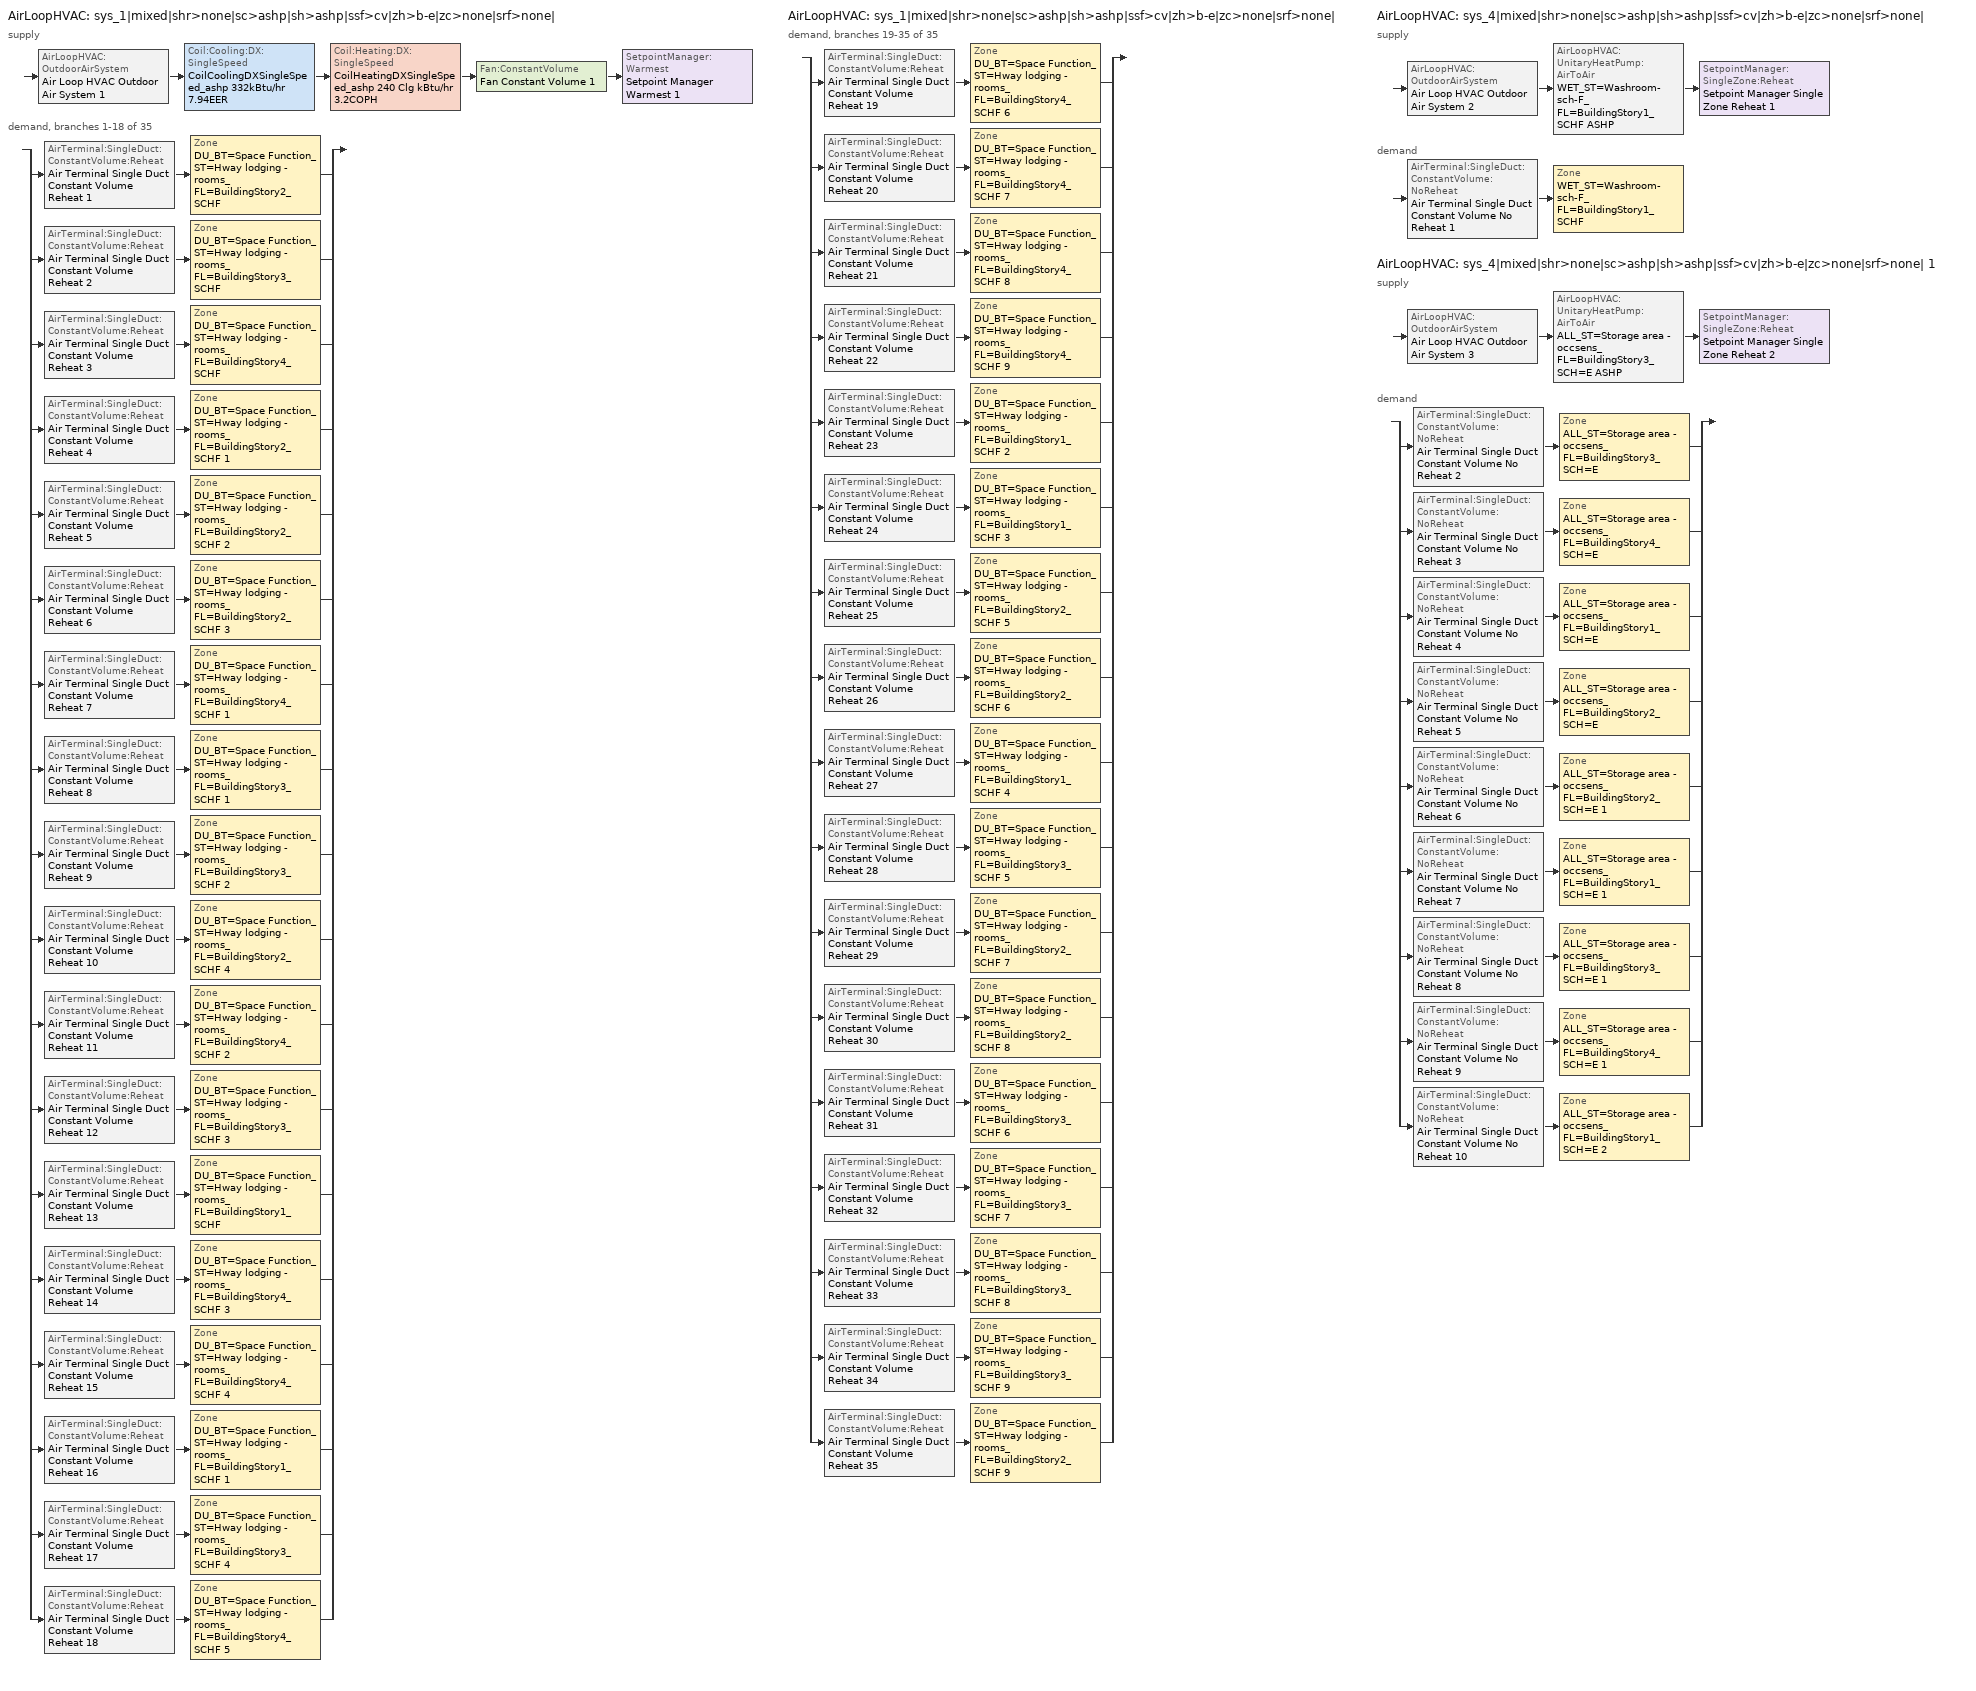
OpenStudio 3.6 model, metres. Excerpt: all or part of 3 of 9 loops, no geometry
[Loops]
AirLoopHVAC 'sys_1|mixed|shr>none|sc>ashp|sh>ashp|ssf>cv|zh>b-e|zc>none|srf>none|'
 supply: AirLoopHVAC:OutdoorAirSystem 'Air Loop HVAC Outdoor Air System 1' > Coil:Cooling:DX:SingleSpeed 'CoilCoolingDXSingleSpeed_ashp 332kBtu/hr 7.94EER' > Coil:Heating:DX:SingleSpeed 'CoilHeatingDXSingleSpeed_ashp 240 Clg kBtu/hr 3.2COPH' > Fan:ConstantVolume 'Fan Constant Volume 1' > SetpointManager:Warmest 'Setpoint Manager Warmest 1'
 demand, branches 1-18 of 35: split
  | AirTerminal:SingleDuct:ConstantVolume:Reheat 'Air Terminal Single Duct Constant Volume Reheat 1' > Zone 'DU_BT=Space Function_ST=Hway lodging - rooms_FL=BuildingStory2_SCHF'
  | AirTerminal:SingleDuct:ConstantVolume:Reheat 'Air Terminal Single Duct Constant Volume Reheat 2' > Zone 'DU_BT=Space Function_ST=Hway lodging - rooms_FL=BuildingStory3_SCHF'
  | AirTerminal:SingleDuct:ConstantVolume:Reheat 'Air Terminal Single Duct Constant Volume Reheat 3' > Zone 'DU_BT=Space Function_ST=Hway lodging - rooms_FL=BuildingStory4_SCHF'
  | AirTerminal:SingleDuct:ConstantVolume:Reheat 'Air Terminal Single Duct Constant Volume Reheat 4' > Zone 'DU_BT=Space Function_ST=Hway lodging - rooms_FL=BuildingStory2_SCHF 1'
  | AirTerminal:SingleDuct:ConstantVolume:Reheat 'Air Terminal Single Duct Constant Volume Reheat 5' > Zone 'DU_BT=Space Function_ST=Hway lodging - rooms_FL=BuildingStory2_SCHF 2'
  | AirTerminal:SingleDuct:ConstantVolume:Reheat 'Air Terminal Single Duct Constant Volume Reheat 6' > Zone 'DU_BT=Space Function_ST=Hway lodging - rooms_FL=BuildingStory2_SCHF 3'
  | AirTerminal:SingleDuct:ConstantVolume:Reheat 'Air Terminal Single Duct Constant Volume Reheat 7' > Zone 'DU_BT=Space Function_ST=Hway lodging - rooms_FL=BuildingStory4_SCHF 1'
  | AirTerminal:SingleDuct:ConstantVolume:Reheat 'Air Terminal Single Duct Constant Volume Reheat 8' > Zone 'DU_BT=Space Function_ST=Hway lodging - rooms_FL=BuildingStory3_SCHF 1'
  | AirTerminal:SingleDuct:ConstantVolume:Reheat 'Air Terminal Single Duct Constant Volume Reheat 9' > Zone 'DU_BT=Space Function_ST=Hway lodging - rooms_FL=BuildingStory3_SCHF 2'
  | AirTerminal:SingleDuct:ConstantVolume:Reheat 'Air Terminal Single Duct Constant Volume Reheat 10' > Zone 'DU_BT=Space Function_ST=Hway lodging - rooms_FL=BuildingStory2_SCHF 4'
  | AirTerminal:SingleDuct:ConstantVolume:Reheat 'Air Terminal Single Duct Constant Volume Reheat 11' > Zone 'DU_BT=Space Function_ST=Hway lodging - rooms_FL=BuildingStory4_SCHF 2'
  | AirTerminal:SingleDuct:ConstantVolume:Reheat 'Air Terminal Single Duct Constant Volume Reheat 12' > Zone 'DU_BT=Space Function_ST=Hway lodging - rooms_FL=BuildingStory3_SCHF 3'
  | AirTerminal:SingleDuct:ConstantVolume:Reheat 'Air Terminal Single Duct Constant Volume Reheat 13' > Zone 'DU_BT=Space Function_ST=Hway lodging - rooms_FL=BuildingStory1_SCHF'
  | AirTerminal:SingleDuct:ConstantVolume:Reheat 'Air Terminal Single Duct Constant Volume Reheat 14' > Zone 'DU_BT=Space Function_ST=Hway lodging - rooms_FL=BuildingStory4_SCHF 3'
  | AirTerminal:SingleDuct:ConstantVolume:Reheat 'Air Terminal Single Duct Constant Volume Reheat 15' > Zone 'DU_BT=Space Function_ST=Hway lodging - rooms_FL=BuildingStory4_SCHF 4'
  | AirTerminal:SingleDuct:ConstantVolume:Reheat 'Air Terminal Single Duct Constant Volume Reheat 16' > Zone 'DU_BT=Space Function_ST=Hway lodging - rooms_FL=BuildingStory1_SCHF 1'
  | AirTerminal:SingleDuct:ConstantVolume:Reheat 'Air Terminal Single Duct Constant Volume Reheat 17' > Zone 'DU_BT=Space Function_ST=Hway lodging - rooms_FL=BuildingStory3_SCHF 4'
  | AirTerminal:SingleDuct:ConstantVolume:Reheat 'Air Terminal Single Duct Constant Volume Reheat 18' > Zone 'DU_BT=Space Function_ST=Hway lodging - rooms_FL=BuildingStory4_SCHF 5'
AirLoopHVAC 'sys_1|mixed|shr>none|sc>ashp|sh>ashp|ssf>cv|zh>b-e|zc>none|srf>none|'
 demand, branches 19-35 of 35: split
  | AirTerminal:SingleDuct:ConstantVolume:Reheat 'Air Terminal Single Duct Constant Volume Reheat 19' > Zone 'DU_BT=Space Function_ST=Hway lodging - rooms_FL=BuildingStory4_SCHF 6'
  | AirTerminal:SingleDuct:ConstantVolume:Reheat 'Air Terminal Single Duct Constant Volume Reheat 20' > Zone 'DU_BT=Space Function_ST=Hway lodging - rooms_FL=BuildingStory4_SCHF 7'
  | AirTerminal:SingleDuct:ConstantVolume:Reheat 'Air Terminal Single Duct Constant Volume Reheat 21' > Zone 'DU_BT=Space Function_ST=Hway lodging - rooms_FL=BuildingStory4_SCHF 8'
  | AirTerminal:SingleDuct:ConstantVolume:Reheat 'Air Terminal Single Duct Constant Volume Reheat 22' > Zone 'DU_BT=Space Function_ST=Hway lodging - rooms_FL=BuildingStory4_SCHF 9'
  | AirTerminal:SingleDuct:ConstantVolume:Reheat 'Air Terminal Single Duct Constant Volume Reheat 23' > Zone 'DU_BT=Space Function_ST=Hway lodging - rooms_FL=BuildingStory1_SCHF 2'
  | AirTerminal:SingleDuct:ConstantVolume:Reheat 'Air Terminal Single Duct Constant Volume Reheat 24' > Zone 'DU_BT=Space Function_ST=Hway lodging - rooms_FL=BuildingStory1_SCHF 3'
  | AirTerminal:SingleDuct:ConstantVolume:Reheat 'Air Terminal Single Duct Constant Volume Reheat 25' > Zone 'DU_BT=Space Function_ST=Hway lodging - rooms_FL=BuildingStory2_SCHF 5'
  | AirTerminal:SingleDuct:ConstantVolume:Reheat 'Air Terminal Single Duct Constant Volume Reheat 26' > Zone 'DU_BT=Space Function_ST=Hway lodging - rooms_FL=BuildingStory2_SCHF 6'
  | AirTerminal:SingleDuct:ConstantVolume:Reheat 'Air Terminal Single Duct Constant Volume Reheat 27' > Zone 'DU_BT=Space Function_ST=Hway lodging - rooms_FL=BuildingStory1_SCHF 4'
  | AirTerminal:SingleDuct:ConstantVolume:Reheat 'Air Terminal Single Duct Constant Volume Reheat 28' > Zone 'DU_BT=Space Function_ST=Hway lodging - rooms_FL=BuildingStory3_SCHF 5'
  | AirTerminal:SingleDuct:ConstantVolume:Reheat 'Air Terminal Single Duct Constant Volume Reheat 29' > Zone 'DU_BT=Space Function_ST=Hway lodging - rooms_FL=BuildingStory2_SCHF 7'
  | AirTerminal:SingleDuct:ConstantVolume:Reheat 'Air Terminal Single Duct Constant Volume Reheat 30' > Zone 'DU_BT=Space Function_ST=Hway lodging - rooms_FL=BuildingStory2_SCHF 8'
  | AirTerminal:SingleDuct:ConstantVolume:Reheat 'Air Terminal Single Duct Constant Volume Reheat 31' > Zone 'DU_BT=Space Function_ST=Hway lodging - rooms_FL=BuildingStory3_SCHF 6'
  | AirTerminal:SingleDuct:ConstantVolume:Reheat 'Air Terminal Single Duct Constant Volume Reheat 32' > Zone 'DU_BT=Space Function_ST=Hway lodging - rooms_FL=BuildingStory3_SCHF 7'
  | AirTerminal:SingleDuct:ConstantVolume:Reheat 'Air Terminal Single Duct Constant Volume Reheat 33' > Zone 'DU_BT=Space Function_ST=Hway lodging - rooms_FL=BuildingStory3_SCHF 8'
  | AirTerminal:SingleDuct:ConstantVolume:Reheat 'Air Terminal Single Duct Constant Volume Reheat 34' > Zone 'DU_BT=Space Function_ST=Hway lodging - rooms_FL=BuildingStory3_SCHF 9'
  | AirTerminal:SingleDuct:ConstantVolume:Reheat 'Air Terminal Single Duct Constant Volume Reheat 35' > Zone 'DU_BT=Space Function_ST=Hway lodging - rooms_FL=BuildingStory2_SCHF 9'
AirLoopHVAC 'sys_4|mixed|shr>none|sc>ashp|sh>ashp|ssf>cv|zh>b-e|zc>none|srf>none|'
 supply: AirLoopHVAC:OutdoorAirSystem 'Air Loop HVAC Outdoor Air System 2' > AirLoopHVAC:UnitaryHeatPump:AirToAir 'WET_ST=Washroom-sch-F_FL=BuildingStory1_SCHF ASHP' > SetpointManager:SingleZone:Reheat 'Setpoint Manager Single Zone Reheat 1'
 demand: AirTerminal:SingleDuct:ConstantVolume:NoReheat 'Air Terminal Single Duct Constant Volume No Reheat 1' > Zone 'WET_ST=Washroom-sch-F_FL=BuildingStory1_SCHF'
AirLoopHVAC 'sys_4|mixed|shr>none|sc>ashp|sh>ashp|ssf>cv|zh>b-e|zc>none|srf>none| 1'
 supply: AirLoopHVAC:OutdoorAirSystem 'Air Loop HVAC Outdoor Air System 3' > AirLoopHVAC:UnitaryHeatPump:AirToAir 'ALL_ST=Storage area - occsens_FL=BuildingStory3_SCH=E ASHP' > SetpointManager:SingleZone:Reheat 'Setpoint Manager Single Zone Reheat 2'
 demand: split
  | AirTerminal:SingleDuct:ConstantVolume:NoReheat 'Air Terminal Single Duct Constant Volume No Reheat 2' > Zone 'ALL_ST=Storage area - occsens_FL=BuildingStory3_SCH=E'
  | AirTerminal:SingleDuct:ConstantVolume:NoReheat 'Air Terminal Single Duct Constant Volume No Reheat 3' > Zone 'ALL_ST=Storage area - occsens_FL=BuildingStory4_SCH=E'
  | AirTerminal:SingleDuct:ConstantVolume:NoReheat 'Air Terminal Single Duct Constant Volume No Reheat 4' > Zone 'ALL_ST=Storage area - occsens_FL=BuildingStory1_SCH=E'
  | AirTerminal:SingleDuct:ConstantVolume:NoReheat 'Air Terminal Single Duct Constant Volume No Reheat 5' > Zone 'ALL_ST=Storage area - occsens_FL=BuildingStory2_SCH=E'
  | AirTerminal:SingleDuct:ConstantVolume:NoReheat 'Air Terminal Single Duct Constant Volume No Reheat 6' > Zone 'ALL_ST=Storage area - occsens_FL=BuildingStory2_SCH=E 1'
  | AirTerminal:SingleDuct:ConstantVolume:NoReheat 'Air Terminal Single Duct Constant Volume No Reheat 7' > Zone 'ALL_ST=Storage area - occsens_FL=BuildingStory1_SCH=E 1'
  | AirTerminal:SingleDuct:ConstantVolume:NoReheat 'Air Terminal Single Duct Constant Volume No Reheat 8' > Zone 'ALL_ST=Storage area - occsens_FL=BuildingStory3_SCH=E 1'
  | AirTerminal:SingleDuct:ConstantVolume:NoReheat 'Air Terminal Single Duct Constant Volume No Reheat 9' > Zone 'ALL_ST=Storage area - occsens_FL=BuildingStory4_SCH=E 1'
  | AirTerminal:SingleDuct:ConstantVolume:NoReheat 'Air Terminal Single Duct Constant Volume No Reheat 10' > Zone 'ALL_ST=Storage area - occsens_FL=BuildingStory1_SCH=E 2'
[Sizing:Zone] Zone Cooling Design Supply Air Temperature Input Method=TemperatureDifference; Zone Cooling Design Supply Air Temperature {C}=14; Zone Cooling Design Supply Air Temperature Difference {deltaC}=11; Zone Heating Design Supply Air Temperature Input Method=TemperatureDifference; Zone Heating Design Supply Air Temperature {C}=40; Zone Heating Design Supply Air Temperature Difference {deltaC}=21; Zone Cooling Design Supply Air Humidity Ratio {kg-H2O/kg-air}=0.0085; Zone Heating Design Supply Air Humidity Ratio {kg-H2O/kg-air}=0.008; Zone Heating Sizing Factor=1.3; Zone Cooling Sizing Factor=1; Cooling Design Air Flow Method=DesignDay; Heating Design Air Flow Method=DesignDay; Account for Dedicated Outdoor Air System=No; Dedicated Outdoor Air System Control Strategy=NeutralSupplyAir; Dedicated Outdoor Air Low Setpoint Temperature for Design {C}=autosize; Dedicated Outdoor Air High Setpoint Temperature for Design {C}=autosize; Zone Load Sizing Method=Sensible Load Only No Latent Load; Zone Latent Cooling Design Supply Air Humidity Ratio Input Method=HumidityRatioDifference; Zone Cooling Design Supply Air Humidity Ratio Difference {kgWater/kgDryAir}=0.005; Zone Latent Heating Design Supply Air Humidity Ratio Input Method=HumidityRatioDifference; Zone Humidification Design Supply Air Humidity Ratio Difference {kgWater/kgDryAir}=0.005
DU_BT=Space Function_ST=Hway lodging - rooms_FL=BuildingStory2_SCHF; DU_BT=Space Function_ST=Hway lodging - rooms_FL=BuildingStory3_SCHF; DU_BT=Space Function_ST=Hway lodging - rooms_FL=BuildingStory4_SCHF; DU_BT=Space Function_ST=Hway lodging - rooms_FL=BuildingStory2_SCHF 1; DU_BT=Space Function_ST=Hway lodging - rooms_FL=BuildingStory2_SCHF 2; DU_BT=Space Function_ST=Hway lodging - rooms_FL=BuildingStory2_SCHF 3; DU_BT=Space Function_ST=Hway lodging - rooms_FL=BuildingStory4_SCHF 1; DU_BT=Space Function_ST=Hway lodging - rooms_FL=BuildingStory3_SCHF 1; DU_BT=Space Function_ST=Hway lodging - rooms_FL=BuildingStory3_SCHF 2; DU_BT=Space Function_ST=Hway lodging - rooms_FL=BuildingStory2_SCHF 4; DU_BT=Space Function_ST=Hway lodging - rooms_FL=BuildingStory4_SCHF 2; DU_BT=Space Function_ST=Hway lodging - rooms_FL=BuildingStory3_SCHF 3; DU_BT=Space Function_ST=Hway lodging - rooms_FL=BuildingStory1_SCHF; DU_BT=Space Function_ST=Hway lodging - rooms_FL=BuildingStory4_SCHF 3; DU_BT=Space Function_ST=Hway lodging - rooms_FL=BuildingStory4_SCHF 4; DU_BT=Space Function_ST=Hway lodging - rooms_FL=BuildingStory1_SCHF 1; DU_BT=Space Function_ST=Hway lodging - rooms_FL=BuildingStory3_SCHF 4; DU_BT=Space Function_ST=Hway lodging - rooms_FL=BuildingStory4_SCHF 5; DU_BT=Space Function_ST=Hway lodging - rooms_FL=BuildingStory4_SCHF 6; DU_BT=Space Function_ST=Hway lodging - rooms_FL=BuildingStory4_SCHF 7; DU_BT=Space Function_ST=Hway lodging - rooms_FL=BuildingStory4_SCHF 8; DU_BT=Space Function_ST=Hway lodging - rooms_FL=BuildingStory4_SCHF 9; DU_BT=Space Function_ST=Hway lodging - rooms_FL=BuildingStory1_SCHF 2; DU_BT=Space Function_ST=Hway lodging - rooms_FL=BuildingStory1_SCHF 3; DU_BT=Space Function_ST=Hway lodging - rooms_FL=BuildingStory2_SCHF 5; DU_BT=Space Function_ST=Hway lodging - rooms_FL=BuildingStory2_SCHF 6; DU_BT=Space Function_ST=Hway lodging - rooms_FL=BuildingStory1_SCHF 4; DU_BT=Space Function_ST=Hway lodging - rooms_FL=BuildingStory3_SCHF 5; DU_BT=Space Function_ST=Hway lodging - rooms_FL=BuildingStory2_SCHF 7; DU_BT=Space Function_ST=Hway lodging - rooms_FL=BuildingStory2_SCHF 8; DU_BT=Space Function_ST=Hway lodging - rooms_FL=BuildingStory3_SCHF 6; DU_BT=Space Function_ST=Hway lodging - rooms_FL=BuildingStory3_SCHF 7; DU_BT=Space Function_ST=Hway lodging - rooms_FL=BuildingStory3_SCHF 8; DU_BT=Space Function_ST=Hway lodging - rooms_FL=BuildingStory3_SCHF 9; DU_BT=Space Function_ST=Hway lodging - rooms_FL=BuildingStory2_SCHF 9; WET_ST=Washroom-sch-F_FL=BuildingStory1_SCHF; ALL_ST=Storage area - occsens_FL=BuildingStory3_SCH=E; ALL_ST=Storage area - occsens_FL=BuildingStory4_SCH=E; ALL_ST=Storage area - occsens_FL=BuildingStory1_SCH=E; ALL_ST=Storage area - occsens_FL=BuildingStory2_SCH=E; ALL_ST=Storage area - occsens_FL=BuildingStory2_SCH=E 1; ALL_ST=Storage area - occsens_FL=BuildingStory1_SCH=E 1; ALL_ST=Storage area - occsens_FL=BuildingStory3_SCH=E 1; ALL_ST=Storage area - occsens_FL=BuildingStory4_SCH=E 1; ALL_ST=Storage area - occsens_FL=BuildingStory1_SCH=E 2
[Zone equipment]
DU_BT=Space Function_ST=Hway lodging - rooms_FL=BuildingStory2_SCHF: Zone HVAC Baseboard Convective Electric 1, Air Terminal Single Duct Constant Volume Reheat 1
DU_BT=Space Function_ST=Hway lodging - rooms_FL=BuildingStory3_SCHF: Zone HVAC Baseboard Convective Electric 2, Air Terminal Single Duct Constant Volume Reheat 2
DU_BT=Space Function_ST=Hway lodging - rooms_FL=BuildingStory4_SCHF: Zone HVAC Baseboard Convective Electric 3, Air Terminal Single Duct Constant Volume Reheat 3
DU_BT=Space Function_ST=Hway lodging - rooms_FL=BuildingStory2_SCHF 1: Zone HVAC Baseboard Convective Electric 4, Air Terminal Single Duct Constant Volume Reheat 4
DU_BT=Space Function_ST=Hway lodging - rooms_FL=BuildingStory2_SCHF 2: Zone HVAC Baseboard Convective Electric 5, Air Terminal Single Duct Constant Volume Reheat 5
DU_BT=Space Function_ST=Hway lodging - rooms_FL=BuildingStory2_SCHF 3: Zone HVAC Baseboard Convective Electric 6, Air Terminal Single Duct Constant Volume Reheat 6
DU_BT=Space Function_ST=Hway lodging - rooms_FL=BuildingStory4_SCHF 1: Zone HVAC Baseboard Convective Electric 7, Air Terminal Single Duct Constant Volume Reheat 7
DU_BT=Space Function_ST=Hway lodging - rooms_FL=BuildingStory3_SCHF 1: Zone HVAC Baseboard Convective Electric 8, Air Terminal Single Duct Constant Volume Reheat 8
DU_BT=Space Function_ST=Hway lodging - rooms_FL=BuildingStory3_SCHF 2: Zone HVAC Baseboard Convective Electric 9, Air Terminal Single Duct Constant Volume Reheat 9
DU_BT=Space Function_ST=Hway lodging - rooms_FL=BuildingStory2_SCHF 4: Zone HVAC Baseboard Convective Electric 10, Air Terminal Single Duct Constant Volume Reheat 10
DU_BT=Space Function_ST=Hway lodging - rooms_FL=BuildingStory4_SCHF 2: Zone HVAC Baseboard Convective Electric 11, Air Terminal Single Duct Constant Volume Reheat 11
DU_BT=Space Function_ST=Hway lodging - rooms_FL=BuildingStory3_SCHF 3: Zone HVAC Baseboard Convective Electric 12, Air Terminal Single Duct Constant Volume Reheat 12
DU_BT=Space Function_ST=Hway lodging - rooms_FL=BuildingStory1_SCHF: Zone HVAC Baseboard Convective Electric 13, Air Terminal Single Duct Constant Volume Reheat 13
DU_BT=Space Function_ST=Hway lodging - rooms_FL=BuildingStory4_SCHF 3: Zone HVAC Baseboard Convective Electric 14, Air Terminal Single Duct Constant Volume Reheat 14
DU_BT=Space Function_ST=Hway lodging - rooms_FL=BuildingStory4_SCHF 4: Zone HVAC Baseboard Convective Electric 15, Air Terminal Single Duct Constant Volume Reheat 15
DU_BT=Space Function_ST=Hway lodging - rooms_FL=BuildingStory1_SCHF 1: Zone HVAC Baseboard Convective Electric 16, Air Terminal Single Duct Constant Volume Reheat 16
DU_BT=Space Function_ST=Hway lodging - rooms_FL=BuildingStory3_SCHF 4: Zone HVAC Baseboard Convective Electric 17, Air Terminal Single Duct Constant Volume Reheat 17
DU_BT=Space Function_ST=Hway lodging - rooms_FL=BuildingStory4_SCHF 5: Zone HVAC Baseboard Convective Electric 18, Air Terminal Single Duct Constant Volume Reheat 18
DU_BT=Space Function_ST=Hway lodging - rooms_FL=BuildingStory4_SCHF 6: Zone HVAC Baseboard Convective Electric 19, Air Terminal Single Duct Constant Volume Reheat 19
DU_BT=Space Function_ST=Hway lodging - rooms_FL=BuildingStory4_SCHF 7: Zone HVAC Baseboard Convective Electric 20, Air Terminal Single Duct Constant Volume Reheat 20
DU_BT=Space Function_ST=Hway lodging - rooms_FL=BuildingStory4_SCHF 8: Zone HVAC Baseboard Convective Electric 21, Air Terminal Single Duct Constant Volume Reheat 21
DU_BT=Space Function_ST=Hway lodging - rooms_FL=BuildingStory4_SCHF 9: Zone HVAC Baseboard Convective Electric 22, Air Terminal Single Duct Constant Volume Reheat 22
DU_BT=Space Function_ST=Hway lodging - rooms_FL=BuildingStory1_SCHF 2: Zone HVAC Baseboard Convective Electric 23, Air Terminal Single Duct Constant Volume Reheat 23
DU_BT=Space Function_ST=Hway lodging - rooms_FL=BuildingStory1_SCHF 3: Zone HVAC Baseboard Convective Electric 24, Air Terminal Single Duct Constant Volume Reheat 24
DU_BT=Space Function_ST=Hway lodging - rooms_FL=BuildingStory2_SCHF 5: Zone HVAC Baseboard Convective Electric 25, Air Terminal Single Duct Constant Volume Reheat 25
DU_BT=Space Function_ST=Hway lodging - rooms_FL=BuildingStory2_SCHF 6: Zone HVAC Baseboard Convective Electric 26, Air Terminal Single Duct Constant Volume Reheat 26
DU_BT=Space Function_ST=Hway lodging - rooms_FL=BuildingStory1_SCHF 4: Zone HVAC Baseboard Convective Electric 27, Air Terminal Single Duct Constant Volume Reheat 27
DU_BT=Space Function_ST=Hway lodging - rooms_FL=BuildingStory3_SCHF 5: Zone HVAC Baseboard Convective Electric 28, Air Terminal Single Duct Constant Volume Reheat 28
DU_BT=Space Function_ST=Hway lodging - rooms_FL=BuildingStory2_SCHF 7: Zone HVAC Baseboard Convective Electric 29, Air Terminal Single Duct Constant Volume Reheat 29
DU_BT=Space Function_ST=Hway lodging - rooms_FL=BuildingStory2_SCHF 8: Zone HVAC Baseboard Convective Electric 30, Air Terminal Single Duct Constant Volume Reheat 30
DU_BT=Space Function_ST=Hway lodging - rooms_FL=BuildingStory3_SCHF 6: Zone HVAC Baseboard Convective Electric 31, Air Terminal Single Duct Constant Volume Reheat 31
DU_BT=Space Function_ST=Hway lodging - rooms_FL=BuildingStory3_SCHF 7: Zone HVAC Baseboard Convective Electric 32, Air Terminal Single Duct Constant Volume Reheat 32
DU_BT=Space Function_ST=Hway lodging - rooms_FL=BuildingStory3_SCHF 8: Zone HVAC Baseboard Convective Electric 33, Air Terminal Single Duct Constant Volume Reheat 33
DU_BT=Space Function_ST=Hway lodging - rooms_FL=BuildingStory3_SCHF 9: Zone HVAC Baseboard Convective Electric 34, Air Terminal Single Duct Constant Volume Reheat 34
DU_BT=Space Function_ST=Hway lodging - rooms_FL=BuildingStory2_SCHF 9: Zone HVAC Baseboard Convective Electric 35, Air Terminal Single Duct Constant Volume Reheat 35
WET_ST=Washroom-sch-F_FL=BuildingStory1_SCHF: Zone HVAC Baseboard Convective Electric 36, Air Terminal Single Duct Constant Volume No Reheat 1
ALL_ST=Storage area - occsens_FL=BuildingStory3_SCH=E: Zone HVAC Baseboard Convective Electric 37, Air Terminal Single Duct Constant Volume No Reheat 2
ALL_ST=Storage area - occsens_FL=BuildingStory4_SCH=E: Zone HVAC Baseboard Convective Electric 38, Air Terminal Single Duct Constant Volume No Reheat 3
ALL_ST=Storage area - occsens_FL=BuildingStory1_SCH=E: Zone HVAC Baseboard Convective Electric 39, Air Terminal Single Duct Constant Volume No Reheat 4
ALL_ST=Storage area - occsens_FL=BuildingStory2_SCH=E: Zone HVAC Baseboard Convective Electric 40, Air Terminal Single Duct Constant Volume No Reheat 5
ALL_ST=Storage area - occsens_FL=BuildingStory2_SCH=E 1: Zone HVAC Baseboard Convective Electric 41, Air Terminal Single Duct Constant Volume No Reheat 6
ALL_ST=Storage area - occsens_FL=BuildingStory1_SCH=E 1: Zone HVAC Baseboard Convective Electric 42, Air Terminal Single Duct Constant Volume No Reheat 7
ALL_ST=Storage area - occsens_FL=BuildingStory3_SCH=E 1: Zone HVAC Baseboard Convective Electric 43, Air Terminal Single Duct Constant Volume No Reheat 8
ALL_ST=Storage area - occsens_FL=BuildingStory4_SCH=E 1: Zone HVAC Baseboard Convective Electric 44, Air Terminal Single Duct Constant Volume No Reheat 9
ALL_ST=Storage area - occsens_FL=BuildingStory1_SCH=E 2: Zone HVAC Baseboard Convective Electric 45, Air Terminal Single Duct Constant Volume No Reheat 10
[AirLoopHVAC] Design Supply Air Flow Rate {m3/s}=autosize; Design Return Air Flow Fraction of Supply Air Flow=1
Name | Availability Schedule
sys_1|mixed|shr>none|sc>ashp|sh>ashp|ssf>cv|zh>b-e|zc>none|srf>none| | sys_1|mixed|shr>none|sc>ashp|sh>ashp|ssf>cv|zh>b-e|zc>none|srf>none| Occ Sch
sys_4|mixed|shr>none|sc>ashp|sh>ashp|ssf>cv|zh>b-e|zc>none|srf>none| | sys_4|mixed|shr>none|sc>ashp|sh>ashp|ssf>cv|zh>b-e|zc>none|srf>none| Occ Sch
sys_4|mixed|shr>none|sc>ashp|sh>ashp|ssf>cv|zh>b-e|zc>none|srf>none| 1 | sys_4|mixed|shr>none|sc>ashp|sh>ashp|ssf>cv|zh>b-e|zc>none|srf>none| 1 Occ Sch
[Sizing:System] Design Outdoor Air Flow Rate {m3/s}=Autosize; Central Heating Maximum System Air Flow Ratio=1; Preheat Design Temperature {C}=7; Preheat Design Humidity Ratio {kg-H2O/kg-Air}=0.008; Precool Design Temperature {C}=13; Precool Design Humidity Ratio {kg-H2O/kg-Air}=0.008; Central Cooling Design Supply Air Temperature {C}=13; Central Heating Design Supply Air Temperature {C}=43; Sizing Option=NonCoincident; Central Cooling Design Supply Air Humidity Ratio {kg-H2O/kg-Air}=0.0085; Central Heating Design Supply Air Humidity Ratio {kg-H2O/kg-Air}=0.008; Cooling Design Air Flow Method=DesignDay; Cooling Design Air Flow Rate {m3/s}=0; Heating Design Air Flow Method=DesignDay; Heating Design Air Flow Rate {m3/s}=0; System Outdoor Air Method=ZoneSum; Zone Maximum Outdoor Air Fraction=1; Cooling Supply Air Flow Rate Per Floor Area {m3/s-m2}=0.00996765; Cooling Fraction of Autosized Cooling Supply Air Flow Rate=1; Cooling Supply Air Flow Rate Per Unit Cooling Capacity {m3/s-W}=3.94755e-05; Heating Supply Air Flow Rate Per Floor Area {m3/s-m2}=0.00996765; Heating Fraction of Autosized Heating Supply Air Flow Rate=1; Heating Fraction of Autosized Cooling Supply Air Flow Rate=1; Heating Supply Air Flow Rate Per Unit Heating Capacity {m3/s-W}=3.15882e-05; Cooling Design Capacity Method=CoolingDesignCapacity; Cooling Design Capacity {W}=autosize; Cooling Design Capacity Per Floor Area {W/m2}=234.7; Fraction of Autosized Cooling Design Capacity=1; Heating Design Capacity Method=HeatingDesignCapacity; Heating Design Capacity {W}=autosize; Heating Design Capacity Per Floor Area {W/m2}=157; Fraction of Autosized Heating Design Capacity=1; Central Cooling Capacity Control Method=OnOff; Occupant Diversity=autosize
Name | Type of Load to Size On | 100% Outdoor Air in Cooling | 100% Outdoor Air in Heating
sys_1|mixed|shr>none|sc>ashp|sh>ashp|ssf>cv|zh>b-e|zc>none|srf>none| | Total | Yes | Yes
sys_4|mixed|shr>none|sc>ashp|sh>ashp|ssf>cv|zh>b-e|zc>none|srf>none|; sys_4|mixed|shr>none|sc>ashp|sh>ashp|ssf>cv|zh>b-e|zc>none|srf>none| 1 | Sensible | No | No
[Fan:ConstantVolume]
Fan Constant Volume 1: Availability Schedule=Always On Discrete; Fan Total Efficiency=0.39975; Pressure Rise {Pa}=640; Maximum Flow Rate {m3/s}=AutoSize; Motor Efficiency=0.615
[Coil:Heating:DX:SingleSpeed] Availability Schedule=Always On Discrete; Rated Air Flow Rate {m3/s}=Autosize; Rated Supply Fan Power Per Volume Flow Rate 2017 {W/(m3/s)}=773.3; Rated Supply Fan Power Per Volume Flow Rate 2023 {W/(m3/s)}=934.4; Total Heating Capacity Function of Temperature Curve=DXHEAT-NECB2011-REF-CAPFT; Total Heating Capacity Function of Flow Fraction Curve=DXHEAT-NECB2011-REF-CAPFFLOW; Energy Input Ratio Function of Temperature Curve=DXHEAT-NECB2011-REF-EIRFT; Energy Input Ratio Function of Flow Fraction Curve=DXHEAT-NECB2011-REF-EIRFFLOW; Part Load Fraction Correlation Curve=DXHEAT-NECB2011-REF-PLFFPLR; Minimum Outdoor Dry-Bulb Temperature for Compressor Operation {C}=-10; Defrost Strategy=Resistive; Defrost Control=Timed; Defrost Time Period Fraction=0.166667; Resistive Defrost Heater Capacity {W}=2000
Name | Rated Total Heating Capacity {W} | Rated COP {W/W}
CoilHeatingDXSingleSpeed_ashp 240 Clg kBtu/hr 3.2COPH | 70482.6 | 3.5123
CoilHeatingDXSingleSpeed_ashp 1 10 Clg kBtu/hr 3.1COPH | 2979.83 | 3.29686
CoilHeatingDXSingleSpeed_ashp 2 55 Clg kBtu/hr 3.1COPH | 16102.5 | 3.31741
[Coil:Cooling:DX:SingleSpeed] Availability Schedule=Always On Discrete; Rated Total Cooling Capacity {W}=autosize; Rated Sensible Heat Ratio=autosize; Rated Air Flow Rate {m3/s}=autosize; Rated Evaporator Fan Power Per Volume Flow Rate 2017 {W/(m3/s)}=773.3; Rated Evaporator Fan Power Per Volume Flow Rate 2023 {W/(m3/s)}=934.4; Total Cooling Capacity Function of Temperature Curve=DXCOOL-NECB2011-REF-CAPFT; Total Cooling Capacity Function of Flow Fraction Curve=DXCOOL-NECB2011-REF-CAPFFLOW; Energy Input Ratio Function of Temperature Curve=DXCOOL-NECB2011-REF-COOLEIRFT; Energy Input Ratio Function of Flow Fraction Curve=DXCOOL-NECB2011-REF-COOLEIRFFLOW; Part Load Fraction Correlation Curve=DXCOOL-NECB2011-REF-COOLPLFFPLR; Minimum Outdoor Dry-Bulb Temperature for Compressor Operation {C}=-25; Nominal Time for Condensate Removal to Begin {s}=0; Ratio of Initial Moisture Evaporation Rate and Steady State Latent Capacity=0; Maximum Cycling Rate {cycles/hr}=0; Latent Capacity Time Constant {s}=0; Condenser Type=AirCooled; Evaporative Condenser Effectiveness=0.9; Evaporative Condenser Air Flow Rate {m3/s}=autosize; Evaporative Condenser Pump Rated Power Consumption {W}=autosize; Crankcase Heater Capacity {W}=0; Maximum Outdoor Dry-Bulb Temperature for Crankcase Heater Operation {C}=10; Basin Heater Capacity {W/K}=0; Basin Heater Setpoint Temperature {C}=2
Name | Rated COP {W/W}
CoilCoolingDXSingleSpeed_ashp 332kBtu/hr 7.94EER | 2.78
CoilCoolingDXSingleSpeed_ashp 1 14kBtu/hr 10.0EER | 3.46588
CoilCoolingDXSingleSpeed_ashp 2 76kBtu/hr 9.26EER | 3.21949
[Controller:OutdoorAir] Minimum Outdoor Air Flow Rate {m3/s}=autosize; Maximum Outdoor Air Flow Rate {m3/s}=Autosize; Economizer Control Action Type=ModulateFlow; Lockout Type=NoLockout; Minimum Limit Type=FixedMinimum; High Humidity Control=No; Heat Recovery Bypass Control Type=BypassWhenWithinEconomizerLimits
Name | Economizer Control Type | Minimum Outdoor Air Schedule | Controller Mechanical Ventilation | Economizer Maximum Limit Dry-Bulb Temperature {C} | Economizer Maximum Limit Enthalpy {J/kg} | Economizer Minimum Limit Dry-Bulb Temperature {C}
Controller Outdoor Air 1 | DifferentialEnthalpy | sys_1|mixed|shr>none|sc>ashp|sh>ashp|ssf>cv|zh>b-e|zc>none|srf>none| Occ Sch | Controller Mechanical Ventilation 1
Controller Outdoor Air 2 | NoEconomizer | sys_4|mixed|shr>none|sc>ashp|sh>ashp|ssf>cv|zh>b-e|zc>none|srf>none| Occ Sch | Controller Mechanical Ventilation 2 | 28 | 64000 | -100
Controller Outdoor Air 3 | DifferentialEnthalpy | sys_4|mixed|shr>none|sc>ashp|sh>ashp|ssf>cv|zh>b-e|zc>none|srf>none| 1 Occ Sch | Controller Mechanical Ventilation 3
[Controller:MechanicalVentilation] Availability Schedule=Always On Discrete; System Outdoor Air Method=ZoneSum
Controller Mechanical Ventilation 1; Controller Mechanical Ventilation 2; Controller Mechanical Ventilation 3
[AirLoopHVAC:OutdoorAirSystem]
Name | Controller
Air Loop HVAC Outdoor Air System 1 | Controller Outdoor Air 1
Air Loop HVAC Outdoor Air System 2 | Controller Outdoor Air 2
Air Loop HVAC Outdoor Air System 3 | Controller Outdoor Air 3
[SetpointManager:Warmest]
Setpoint Manager Warmest 1: Control Variable=Temperature; Minimum Setpoint Temperature {C}=13; Maximum Setpoint Temperature {C}=20; Strategy=MaximumTemperature; Setpoint Node or NodeList=sys_1|mixed|shr>none|sc>ashp|sh>ashp|ssf>cv|zh>b-e|zc>none|srf>none| Supply Outlet Node
[ZoneHVAC:Baseboard:Convective:Electric] Availability Schedule=Always On Discrete; Nominal Capacity {W}=autosize; Efficiency=1
Zone HVAC Baseboard Convective Electric 1; Zone HVAC Baseboard Convective Electric 2; Zone HVAC Baseboard Convective Electric 3; Zone HVAC Baseboard Convective Electric 4; Zone HVAC Baseboard Convective Electric 5; Zone HVAC Baseboard Convective Electric 6; Zone HVAC Baseboard Convective Electric 7; Zone HVAC Baseboard Convective Electric 8; Zone HVAC Baseboard Convective Electric 9; Zone HVAC Baseboard Convective Electric 10; Zone HVAC Baseboard Convective Electric 11; Zone HVAC Baseboard Convective Electric 12; Zone HVAC Baseboard Convective Electric 13; Zone HVAC Baseboard Convective Electric 14; Zone HVAC Baseboard Convective Electric 15; Zone HVAC Baseboard Convective Electric 16; Zone HVAC Baseboard Convective Electric 17; Zone HVAC Baseboard Convective Electric 18; Zone HVAC Baseboard Convective Electric 19; Zone HVAC Baseboard Convective Electric 20; Zone HVAC Baseboard Convective Electric 21; Zone HVAC Baseboard Convective Electric 22; Zone HVAC Baseboard Convective Electric 23; Zone HVAC Baseboard Convective Electric 24; Zone HVAC Baseboard Convective Electric 25; Zone HVAC Baseboard Convective Electric 26; Zone HVAC Baseboard Convective Electric 27; Zone HVAC Baseboard Convective Electric 28; Zone HVAC Baseboard Convective Electric 29; Zone HVAC Baseboard Convective Electric 30; Zone HVAC Baseboard Convective Electric 31; Zone HVAC Baseboard Convective Electric 32; Zone HVAC Baseboard Convective Electric 33; Zone HVAC Baseboard Convective Electric 34; Zone HVAC Baseboard Convective Electric 35; Zone HVAC Baseboard Convective Electric 36; Zone HVAC Baseboard Convective Electric 37; Zone HVAC Baseboard Convective Electric 38; Zone HVAC Baseboard Convective Electric 39; Zone HVAC Baseboard Convective Electric 40; Zone HVAC Baseboard Convective Electric 41; Zone HVAC Baseboard Convective Electric 42; Zone HVAC Baseboard Convective Electric 43; Zone HVAC Baseboard Convective Electric 44; Zone HVAC Baseboard Convective Electric 45
[Coil:Heating:Electric] Availability Schedule=Always On Discrete
Coil Heating Electric 1; Coil Heating Electric 2; Coil Heating Electric 3; Coil Heating Electric 4; Coil Heating Electric 5; Coil Heating Electric 6; Coil Heating Electric 7; Coil Heating Electric 8; Coil Heating Electric 9; Coil Heating Electric 10; Coil Heating Electric 11; Coil Heating Electric 12; Coil Heating Electric 13; Coil Heating Electric 14; Coil Heating Electric 15; Coil Heating Electric 16; Coil Heating Electric 17; Coil Heating Electric 18; Coil Heating Electric 19; Coil Heating Electric 20; Coil Heating Electric 21; Coil Heating Electric 22; Coil Heating Electric 23; Coil Heating Electric 24; Coil Heating Electric 25; Coil Heating Electric 26; Coil Heating Electric 27; Coil Heating Electric 28; Coil Heating Electric 29; Coil Heating Electric 30; Coil Heating Electric 31; Coil Heating Electric 32; Coil Heating Electric 33; Coil Heating Electric 34; Coil Heating Electric 35; Coil Heating Electric 36; Coil Heating Electric 37
[AirTerminal:SingleDuct:ConstantVolume:Reheat] Availability Schedule=Always On Discrete; Maximum Air Flow Rate {m3/s}=autosize; Maximum Hot Water or Steam Flow Rate {m3/s}=autosize; Minimum Hot Water or Steam Flow Rate {m3/s}=0; Convergence Tolerance=0.001; Maximum Reheat Air Temperature {C}=35
Name | Reheat Coil
Air Terminal Single Duct Constant Volume Reheat 1 | Coil Heating Electric 1
Air Terminal Single Duct Constant Volume Reheat 2 | Coil Heating Electric 2
Air Terminal Single Duct Constant Volume Reheat 3 | Coil Heating Electric 3
Air Terminal Single Duct Constant Volume Reheat 4 | Coil Heating Electric 4
Air Terminal Single Duct Constant Volume Reheat 5 | Coil Heating Electric 5
Air Terminal Single Duct Constant Volume Reheat 6 | Coil Heating Electric 6
Air Terminal Single Duct Constant Volume Reheat 7 | Coil Heating Electric 7
Air Terminal Single Duct Constant Volume Reheat 8 | Coil Heating Electric 8
Air Terminal Single Duct Constant Volume Reheat 9 | Coil Heating Electric 9
Air Terminal Single Duct Constant Volume Reheat 10 | Coil Heating Electric 10
Air Terminal Single Duct Constant Volume Reheat 11 | Coil Heating Electric 11
Air Terminal Single Duct Constant Volume Reheat 12 | Coil Heating Electric 12
Air Terminal Single Duct Constant Volume Reheat 13 | Coil Heating Electric 13
Air Terminal Single Duct Constant Volume Reheat 14 | Coil Heating Electric 14
Air Terminal Single Duct Constant Volume Reheat 15 | Coil Heating Electric 15
Air Terminal Single Duct Constant Volume Reheat 16 | Coil Heating Electric 16
Air Terminal Single Duct Constant Volume Reheat 17 | Coil Heating Electric 17
Air Terminal Single Duct Constant Volume Reheat 18 | Coil Heating Electric 18
Air Terminal Single Duct Constant Volume Reheat 19 | Coil Heating Electric 19
Air Terminal Single Duct Constant Volume Reheat 20 | Coil Heating Electric 20
Air Terminal Single Duct Constant Volume Reheat 21 | Coil Heating Electric 21
Air Terminal Single Duct Constant Volume Reheat 22 | Coil Heating Electric 22
Air Terminal Single Duct Constant Volume Reheat 23 | Coil Heating Electric 23
Air Terminal Single Duct Constant Volume Reheat 24 | Coil Heating Electric 24
Air Terminal Single Duct Constant Volume Reheat 25 | Coil Heating Electric 25
Air Terminal Single Duct Constant Volume Reheat 26 | Coil Heating Electric 26
Air Terminal Single Duct Constant Volume Reheat 27 | Coil Heating Electric 27
Air Terminal Single Duct Constant Volume Reheat 28 | Coil Heating Electric 28
Air Terminal Single Duct Constant Volume Reheat 29 | Coil Heating Electric 29
Air Terminal Single Duct Constant Volume Reheat 30 | Coil Heating Electric 30
Air Terminal Single Duct Constant Volume Reheat 31 | Coil Heating Electric 31
Air Terminal Single Duct Constant Volume Reheat 32 | Coil Heating Electric 32
Air Terminal Single Duct Constant Volume Reheat 33 | Coil Heating Electric 33
Air Terminal Single Duct Constant Volume Reheat 34 | Coil Heating Electric 34
Air Terminal Single Duct Constant Volume Reheat 35 | Coil Heating Electric 35
[Fan:OnOff] Availability Schedule=Always On Discrete; Fan Total Efficiency=0.39975; Pressure Rise {Pa}=622.722; Maximum Flow Rate {m3/s}=autosize; Motor Efficiency=0.615; Motor In Airstream Fraction=1
Name | Fan Power Ratio Function of Speed Ratio Curve | Fan Efficiency Ratio Function of Speed Ratio Curve
Fan On Off 1 | Fan On Off Power Curve | Fan On Off Efficiency Curve
Fan On Off 2 | Fan On Off Power Curve 1 | Fan On Off Efficiency Curve 1
[AirLoopHVAC:UnitaryHeatPump:AirToAir] Availability Schedule=Always On Discrete; Supply Air Flow Rate During Cooling Operation {m3/s}=Autosize; Supply Air Flow Rate During Heating Operation {m3/s}=Autosize; Maximum Supply Air Temperature from Supplemental Heater {C}=Autosize
Name | Controlling Zone or Thermostat Location | Supply Air Fan | Heating Coil | Cooling Coil | Supplemental Heating Coil | Supply Air Fan Operating Mode Schedule
WET_ST=Washroom-sch-F_FL=BuildingStory1_SCHF ASHP | WET_ST=Washroom-sch-F_FL=BuildingStory1_SCHF | Fan On Off 1 | CoilHeatingDXSingleSpeed_ashp 1 10 Clg kBtu/hr 3.1COPH | CoilCoolingDXSingleSpeed_ashp 1 14kBtu/hr 10.0EER | Coil Heating Electric 36 | sys_4|mixed|shr>none|sc>ashp|sh>ashp|ssf>cv|zh>b-e|zc>none|srf>none| Occ Sch
ALL_ST=Storage area - occsens_FL=BuildingStory3_SCH=E ASHP | ALL_ST=Storage area - occsens_FL=BuildingStory3_SCH=E | Fan On Off 2 | CoilHeatingDXSingleSpeed_ashp 2 55 Clg kBtu/hr 3.1COPH | CoilCoolingDXSingleSpeed_ashp 2 76kBtu/hr 9.26EER | Coil Heating Electric 37 | sys_4|mixed|shr>none|sc>ashp|sh>ashp|ssf>cv|zh>b-e|zc>none|srf>none| 1 Occ Sch
[SetpointManager:SingleZone:Reheat] Minimum Supply Air Temperature {C}=13; Maximum Supply Air Temperature {C}=43
Name | Control Zone | Setpoint Node or NodeList
Setpoint Manager Single Zone Reheat 1 | WET_ST=Washroom-sch-F_FL=BuildingStory1_SCHF | sys_4|mixed|shr>none|sc>ashp|sh>ashp|ssf>cv|zh>b-e|zc>none|srf>none| Supply Outlet Node
Setpoint Manager Single Zone Reheat 2 | ALL_ST=Storage area - occsens_FL=BuildingStory3_SCH=E | sys_4|mixed|shr>none|sc>ashp|sh>ashp|ssf>cv|zh>b-e|zc>none|srf>none| 1 Supply Outlet Node
[AirTerminal:SingleDuct:ConstantVolume:NoReheat] Availability Schedule=Always On Discrete; Maximum Air Flow Rate {m3/s}=AutoSize
Air Terminal Single Duct Constant Volume No Reheat 1; Air Terminal Single Duct Constant Volume No Reheat 2; Air Terminal Single Duct Constant Volume No Reheat 3; Air Terminal Single Duct Constant Volume No Reheat 4; Air Terminal Single Duct Constant Volume No Reheat 5; Air Terminal Single Duct Constant Volume No Reheat 6; Air Terminal Single Duct Constant Volume No Reheat 7; Air Terminal Single Duct Constant Volume No Reheat 8; Air Terminal Single Duct Constant Volume No Reheat 9; Air Terminal Single Duct Constant Volume No Reheat 10
[Schedule:Ruleset]
Name | Default Day Schedule | Summer Design Day Schedule | Winter Design Day Schedule
sys_1|mixed|shr>none|sc>ashp|sh>ashp|ssf>cv|zh>b-e|zc>none|srf>none| Occ Sch | sys_1|mixed|shr>none|sc>ashp|sh>ashp|ssf>cv|zh>b-e|zc>none|srf>none| Occ Sch Default | sys_1|mixed|shr>none|sc>ashp|sh>ashp|ssf>cv|zh>b-e|zc>none|srf>none| Occ Sch Summer Design Day | sys_1|mixed|shr>none|sc>ashp|sh>ashp|ssf>cv|zh>b-e|zc>none|srf>none| Occ Sch Winter Design Day
sys_4|mixed|shr>none|sc>ashp|sh>ashp|ssf>cv|zh>b-e|zc>none|srf>none| Occ Sch | sys_4|mixed|shr>none|sc>ashp|sh>ashp|ssf>cv|zh>b-e|zc>none|srf>none| Occ Sch Default | sys_4|mixed|shr>none|sc>ashp|sh>ashp|ssf>cv|zh>b-e|zc>none|srf>none| Occ Sch Summer Design Day | sys_4|mixed|shr>none|sc>ashp|sh>ashp|ssf>cv|zh>b-e|zc>none|srf>none| Occ Sch Winter Design Day
sys_4|mixed|shr>none|sc>ashp|sh>ashp|ssf>cv|zh>b-e|zc>none|srf>none| 1 Occ Sch | sys_4|mixed|shr>none|sc>ashp|sh>ashp|ssf>cv|zh>b-e|zc>none|srf>none| 1 Occ Sch Default | sys_4|mixed|shr>none|sc>ashp|sh>ashp|ssf>cv|zh>b-e|zc>none|srf>none| 1 Occ Sch Summer Design Day | sys_4|mixed|shr>none|sc>ashp|sh>ashp|ssf>cv|zh>b-e|zc>none|srf>none| 1 Occ Sch Winter Design Day
[Schedule:Day]
sys_1|mixed|shr>none|sc>ashp|sh>ashp|ssf>cv|zh>b-e|zc>none|srf>none| Occ Sch Default; sys_1|mixed|shr>none|sc>ashp|sh>ashp|ssf>cv|zh>b-e|zc>none|srf>none| Occ Sch Winter Design Day; sys_1|mixed|shr>none|sc>ashp|sh>ashp|ssf>cv|zh>b-e|zc>none|srf>none| Occ Sch Summer Design Day; sys_4|mixed|shr>none|sc>ashp|sh>ashp|ssf>cv|zh>b-e|zc>none|srf>none| Occ Sch Default; sys_4|mixed|shr>none|sc>ashp|sh>ashp|ssf>cv|zh>b-e|zc>none|srf>none| Occ Sch Winter Design Day; sys_4|mixed|shr>none|sc>ashp|sh>ashp|ssf>cv|zh>b-e|zc>none|srf>none| Occ Sch Summer Design Day; sys_4|mixed|shr>none|sc>ashp|sh>ashp|ssf>cv|zh>b-e|zc>none|srf>none| 1 Occ Sch Winter Design Day; sys_4|mixed|shr>none|sc>ashp|sh>ashp|ssf>cv|zh>b-e|zc>none|srf>none| 1 Occ Sch Summer Design Day: 24, 0, 1
sys_4|mixed|shr>none|sc>ashp|sh>ashp|ssf>cv|zh>b-e|zc>none|srf>none| 1 Occ Sch Default: 8, 0, 0, 19, 0, 1, 24, 0, 0
sys_4|mixed|shr>none|sc>ashp|sh>ashp|ssf>cv|zh>b-e|zc>none|srf>none| 1 Occ Sch Saturday: 9, 0, 0, 13, 0, 1, 24, 0, 0
sys_4|mixed|shr>none|sc>ashp|sh>ashp|ssf>cv|zh>b-e|zc>none|srf>none| 1 Occ Sch Sunday: 24, 0, 0
[Schedule:Rule] Schedule Ruleset=sys_4|mixed|shr>none|sc>ashp|sh>ashp|ssf>cv|zh>b-e|zc>none|srf>none| 1 Occ Sch; Date Specification Type=DateRange; Start Month=1; Start Day=1; End Month=12; End Day=31
Name | Rule Order | Day Schedule | Apply Saturday | Apply Sunday
sys_4|mixed|shr>none|sc>ashp|sh>ashp|ssf>cv|zh>b-e|zc>none|srf>none| 1 Occ Sch Saturday Rule | 1 | sys_4|mixed|shr>none|sc>ashp|sh>ashp|ssf>cv|zh>b-e|zc>none|srf>none| 1 Occ Sch Saturday | Yes
sys_4|mixed|shr>none|sc>ashp|sh>ashp|ssf>cv|zh>b-e|zc>none|srf>none| 1 Occ Sch Sunday Rule | 0 | sys_4|mixed|shr>none|sc>ashp|sh>ashp|ssf>cv|zh>b-e|zc>none|srf>none| 1 Occ Sch Sunday |  | Yes
[Schedule:Constant]
Always On Discrete: Value=1
[Curve:Cubic]
Name | Coefficient1 Constant | Coefficient2 x | Coefficient3 x**2 | Coefficient4 x**3 | Minimum Value of x | Maximum Value of x
Fan On Off Efficiency Curve; Fan On Off Efficiency Curve 1 | 1 | 0 | 0 | 0 | 0 | 1
DXHEAT-NECB2011-REF-CAPFT | 0.729009 | 0.0319275 | 0.000136404 | -8.748e-06 | -20 | 20
DXHEAT-NECB2011-REF-CAPFFLOW | 0.84 | 0.16 | 0 | 0 | 0.5 | 1.5
DXHEAT-NECB2011-REF-EIRFT | 1.2183 | -0.03612 | 0.00142 | -2.68e-05 | -20 | 20
DXHEAT-NECB2011-REF-PLFFPLR | 0.3696 | 2.3362 | -2.9577 | 1.2596 | 0.7 | 1
DXCOOL-NECB2011-REF-COOLPLFFPLR | 0.0277 | 4.9151 | -8.184 | 4.2702 | 0.7 | 1
[Curve:Quadratic]
Name | Coefficient1 Constant | Coefficient2 x | Coefficient3 x**2 | Minimum Value of x | Maximum Value of x
DXHEAT-NECB2011-REF-EIRFFLOW | 1.3824 | -0.4336 | 0.0512 | 0 | 1
DXCOOL-NECB2011-REF-CAPFFLOW | 0.8 | 0.2 | 0 | 0.5 | 1.5
DXCOOL-NECB2011-REF-COOLEIRFFLOW | 1.1552 | -0.1808 | 0.0256 | 0.5 | 1.5
[Curve:Biquadratic] Minimum Value of x=13; Maximum Value of x=24; Minimum Value of y=24; Maximum Value of y=46
Name | Coefficient1 Constant | Coefficient2 x | Coefficient3 x**2 | Coefficient4 y | Coefficient5 y**2 | Coefficient6 x*y
DXCOOL-NECB2011-REF-CAPFT | 0.867905 | 0.0142459 | 0.00055436 | -0.0075575 | 3.3e-05 | -0.0001918
DXCOOL-NECB2011-REF-COOLEIRFT | 0.114171 | 0.0281822 | -0.0004199 | 0.0214108 | 0.000161028 | -0.000679104
[Curve:Exponent] Coefficient1 Constant=1; Coefficient2 Constant=0; Coefficient3 Constant=0; Minimum Value of x=0; Maximum Value of x=1
Fan On Off Power Curve; Fan On Off Power Curve 1
